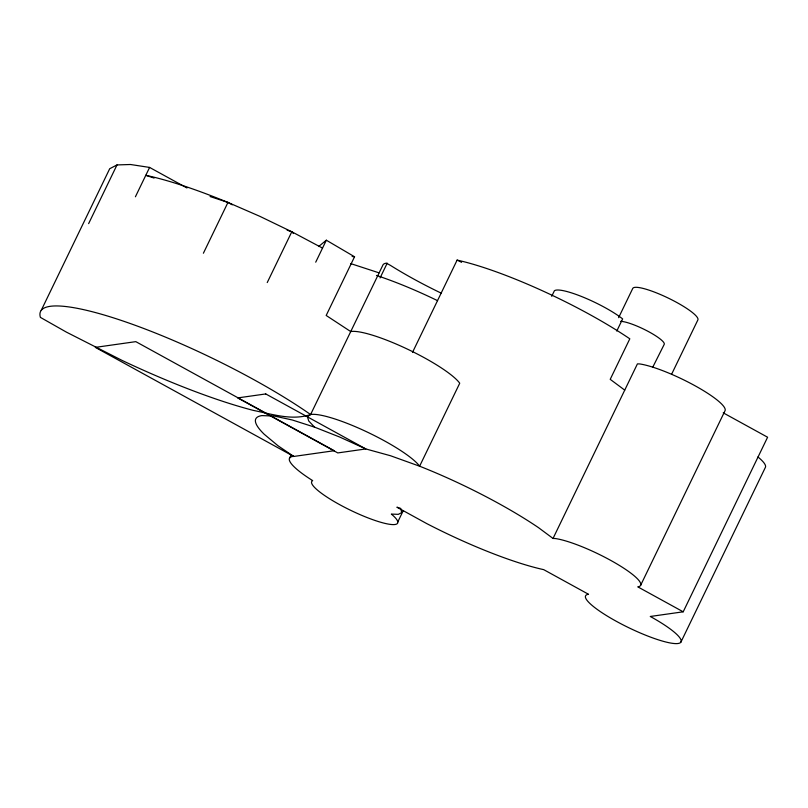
<?xml version="1.0" encoding="UTF-8"?>
<svg xmlns="http://www.w3.org/2000/svg" width="808" height="808" viewBox="0 0 808 808"><rect width="100%" height="100%" fill="white"/><g stroke="black" fill="none" stroke-linecap="round" stroke-linejoin="round"><path stroke-width="1.21" d="M41.208 310.403L109.706 168.721L116.998 164.933L130.492 164.499L149.601 167.428L186.971 187.971M88.627 223.634L116.998 164.933M135.411 196.778L149.601 167.428M203.394 253.237L227.957 202.434L259.833 216.322L291.799 231.765L322.523 248.096M267.236 282.568L291.799 231.765L287.143 230.209M315.716 262.186L326.341 240.208L354.55 256.772L326.18 315.463L350.712 331.553A63.054 11.817 25.8 0 1 407.212 349.026A63.054 11.817 25.8 0 1 459.732 383.224L419.615 466.206L390.537 455.752L365.832 448.945L339.643 437.017L314.565 427.139L292.284 419.988L274.326 416.049L261.913 415.605A110.989 20.796 25.8 0 0 264.226 434.27L278.002 445.753L293.769 456.449L334.249 450.712L135.815 341.643L95.324 347.379L293.769 456.449L292.94 456.419A62.337 11.686 25.8 0 0 312.686 480.629A47.712 8.938 25.8 0 0 361.58 515.282A47.712 8.938 25.8 0 0 391.355 514.09L398.324 514.342L401.697 512.625L400.758 508.434L396.9 507.192L426.715 523.584A135.138 25.321 25.8 0 0 543.713 569.65L588.507 594.264A52.995 9.928 25.8 0 0 616.302 621.291A52.995 9.928 25.8 0 0 678.084 643.501A52.995 9.928 25.8 0 0 650.278 616.474L683.204 611.808L767.6 437.229L723.241 412.848M289.567 458.146L291.203 454.752M314.565 427.139L308.747 420.998L307.394 416.686L310.595 414.534L382.992 264.873A62.337 11.686 25.8 0 1 386.375 263.156L390.506 265.418A110.989 20.796 25.8 0 0 441.32 293.203M380.063 277.952L387.204 263.176M412.474 352.45L457.116 260.105A135.138 25.321 25.8 0 1 629.806 338.815L610.212 379.336L624.736 390.133M397.778 521.968L403.243 510.666M551.712 296.314L554.379 290.789A41.854 7.848 25.8 0 1 583.467 297.283A41.854 7.848 25.8 0 1 622.645 318.908L616.767 331.068M618.615 317.675L632.775 288.385A36.168 6.777 25.8 0 1 668.6 298.253A36.168 6.777 25.8 0 1 697.839 319.988L671.7 374.064M310.595 414.534C291.981 420.887 272.114 414.1 253.631 410.464A204.808 38.38 25.8 0 1 122.321 360.54L66.407 332.128L40.4 317.382A174.144 32.633 25.8 0 1 132.825 324.442A174.144 32.633 25.8 0 1 310.595 414.534A63.054 11.817 25.8 0 1 367.105 432.007A63.054 11.817 25.8 0 1 419.615 466.206A135.138 25.321 25.8 0 1 538.512 527.654L553.036 538.451L637.431 363.863L639.724 363.943A52.217 9.787 25.8 0 1 694.769 385.618A52.217 9.787 25.8 0 1 724.988 410.807L640.592 585.396M652.662 367.387L664.196 344.4A25.492 4.777 25.8 0 0 647.521 331.068A25.492 4.777 25.8 0 0 620.504 321.362M680.952 642.037L765.348 467.458A52.995 9.928 25.8 0 0 757.955 456.974M318.645 246.521L326.341 240.208M553.036 538.451L555.328 538.532A52.217 9.787 25.8 0 1 615.989 563.388A52.217 9.787 25.8 0 1 637.764 586.84L683.204 611.808M352.106 256.449L354.55 256.772M350.712 263.6L379.083 272.862M154.116 178.063L145.783 175.316A174.144 32.633 25.8 0 1 227.957 202.434L232.32 204.828M210.09 196.536L227.957 202.434M291.799 231.765L293.385 233.522M376.447 275.447A110.989 20.796 25.8 0 1 437.522 300.637M457.116 260.105A110.989 20.796 25.8 0 1 461.62 262.317M265.751 393.94L237.693 397.91L337.774 452.924L365.832 448.945L265.751 393.94"/></g></svg>
